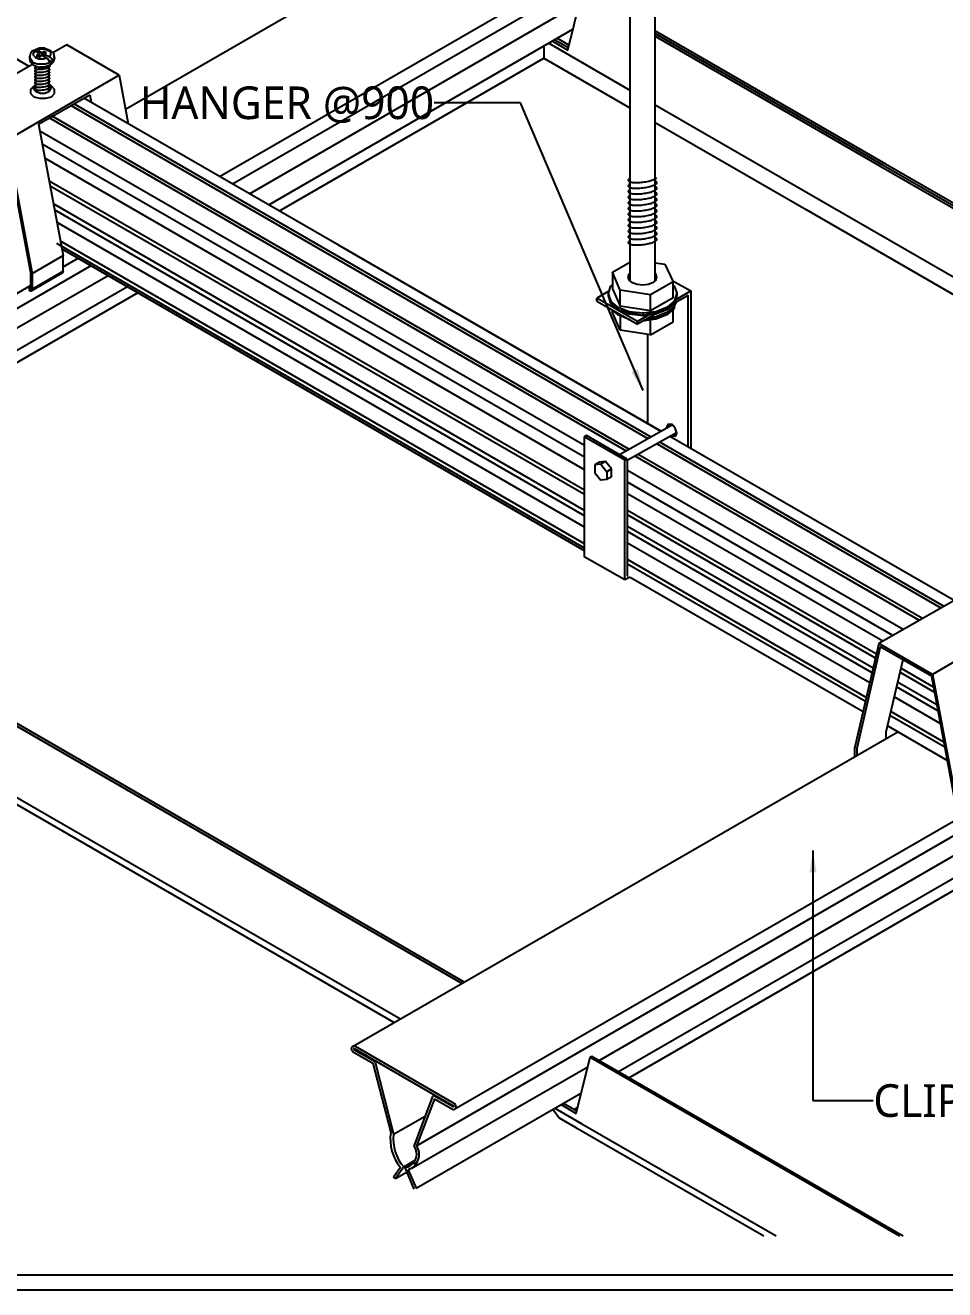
# Model space of a CAD drawing. Header units: millimetres. Extents: x 1394 to 74708, y 590 to 17190.
# Drawn here: x 66506 to 69041, y 590 to 4076 of the extents above; entities that cross this region are included whole.
import ezdxf
from ezdxf.enums import TextEntityAlignment as Align

# ---------------------------------------------------------------- set-up
doc = ezdxf.new("R2010")
doc.units = ezdxf.units.MM
doc.layers.get('Defpoints').update_dxf_attribs({"color": 152})
for name, color, linetype in [('5', 5, 'Continuous'), ('A-LINE-3', 7, 'Continuous'), ('A-TXT-N', 3, 'Continuous'), ('AA-MKXS', 7, 'Continuous'), ('BAR', 3, 'Continuous'), ('CEIL', 8, 'Continuous'), ('clip', 8, 'Continuous'), ('ETC', 3, 'Continuous'), ('HANGER', 9, 'Continuous'), ('HANGER-C', 7, 'Continuous'), ('HATCH', 5, 'Continuous'), ('SCREW', 1, 'Continuous')]:
    doc.layers.add(name, color=color, linetype=linetype)
doc.styles.get("Standard").update_dxf_attribs({"font": 'malgun.ttf'})
doc.styles.add('스타일1', font='malgun.ttf')
doc.dimstyles.get("Standard").update_dxf_attribs({"dimtxt": 0.18, "dimasz": 0.18, "dimexe": 0.18, "dimexo": 0.0625, "dimgap": 0.09, "dimtad": 0, "dimtih": 1, "dimtoh": 1, "dimdec": 4, "dimzin": 0, "dimdsep": 46, "dimtxsty": 'Standard', "dimcen": 0.09, "dimadec": 0, "dimazin": 0, "dimtfac": 1, "dimtdec": 4, "dimtofl": 0, "dimtmove": 0, "dimatfit": 3, "dimfxl": 1, "dimtolj": 1, "dimtzin": 0, "dimarcsym": 0})

msp = doc.modelspace()

# ---------------------------------------------------------------- linework, layer by layer
at = {"layer": '5'}
for p, q in [((68223.19, 2935.58), (66631.19, 3854.61)), ((68231.61, 2940.34), (66639.56, 3859.4)), ((68163.42, 2901.8), (66571.74, 3820.65)), ((68172.18, 2906.76), (66580.46, 3825.63)), ((68048.11, 2917.25), (66546.06, 3784.35)), ((68048.11, 2850.58), (66560.13, 3709.55)), ((68048.11, 2794.53), (66571.96, 3646.68)), ((68048.11, 2782.11), (66574.59, 3632.74)), ((68048.11, 2738.2), (66583.85, 3583.49)), ((68048.11, 2723.78), (66586.9, 3567.3)), ((68048.11, 2692.29), (66593.55, 3531.98)), ((68048.11, 2634.13), (66592.8, 3474.26)), ((68048.11, 2646.56), (66603.2, 3480.67)), ((69031.02, 2469.01), (68246.97, 2921.63)), ((69039.42, 2473.78), (68255.39, 2926.38)), ((68971.37, 2435.16), (68187.2, 2887.84)), ((68980.11, 2440.12), (68195.96, 2892.8)), ((68926.71, 2409.81), (68166.55, 2848.64)), ((68870.33, 2377.81), (68166.55, 2784.09)), ((68852.65, 2342.28), (68166.55, 2738.35)), ((68850.12, 2331.32), (68166.55, 2725.93)), ((68843.71, 2303.53), (68166.55, 2694.45)), ((68840.77, 2290.81), (68166.55, 2680.02)), ((68834.36, 2263.02), (68166.55, 2648.54)), ((68825.04, 2222.67), (68166.55, 2602.8)), ((68822.51, 2211.7), (68166.55, 2590.38)), ((69009.89, 2251.51), (68920.08, 2303.35)), ((69012.51, 2237.57), (68917.55, 2292.39)), ((69022.2, 2186.07), (68908.2, 2251.88)), ((69019.16, 2202.25), (68911.14, 2264.61)), ((69028.85, 2150.75), (68901.79, 2224.1)), ((69041.13, 2085.5), (68889.94, 2172.78)), ((69038.51, 2099.44), (68892.47, 2183.74))]:
    msp.add_line(p, q, dxfattribs=at)
at = {"layer": 'A-LINE-3'}
msp.add_lwpolyline([(51885, 17160), (72429.78, 17160), (72429.78, 630), (51885, 630)], close=True, dxfattribs=at)
at = {"layer": 'BAR', "color": 13}
for p, q in [((66782.45, 3844.74), (68172.54, 4647.31)), ((67041.78, 3659.47), (68172.54, 4312.32)), ((67077.45, 3638.88), (68172.54, 4271.14)), ((67124.39, 3611.79), (68033.82, 4136.85)), ((67177.48, 3581.14), (68016.12, 4065.32)), ((66610.62, 3410.54), (66651.65, 3434.23)), ((65841.8, 2872.68), (66734.25, 3386.54)), ((65853.82, 2932.42), (66687.31, 3413.64)), ((65851.52, 2815.59), (66787.34, 3355.89)), ((65958.08, 3033.8), (66520.54, 3358.53)), ((67410.24, 1260.97), (68911.78, 2127.89)), ((67584.8, 986.6), (69237.94, 1941.03)), ((67690.66, 1087.89), (69071.99, 1885.4)), ((68088.13, 1221.99), (69285.75, 1913.43)), ((68141.23, 1191.34), (69338.51, 1882.59)), ((67569.92, 924.22), (68057.02, 1204.03)), ((67583.38, 869.26), (68039.33, 1132.5)), ((67521.49, 1018.12), (67608.67, 1068.45)), ((67549.34, 928.1), (67581.24, 946.51)), ((67552.17, 926.46), (67578.15, 941.46))]:
    msp.add_line(p, q, dxfattribs=at)
at = {"layer": 'BAR'}
for p, q in [((67415.98, 1260.84), (67687.8, 1103.9)), ((67407.99, 1246.8), (67464.12, 1214.39)), ((67412.01, 1252.33), (67468.78, 1219.56)), ((67412.21, 1252.38), (67414.62, 1253.77)), ((67413.19, 1254.59), (67686.1, 1097.03)), ((67464.12, 1214.39), (67513.49, 1022.73)), ((67470.41, 1217.29), (67521.49, 1018.12)), ((67628.99, 1122.29), (67577.47, 985.79)), ((67634.22, 1116.18), (67584.8, 986.6)), ((67633.93, 1124.2), (67685.68, 1094.33)), ((67634.22, 1116.18), (67683.55, 1087.7)), ((67686.95, 1095.56), (67686.95, 1095.07)), ((67540.09, 926.84), (67520.83, 899.83)), ((67549.34, 928.1), (67526.37, 895.88)), ((67526.37, 895.88), (67557.44, 913.81)), ((67552.17, 926.46), (67577.15, 866.55)), ((67562, 920.57), (67583.43, 869.17)), ((67577.14, 936.4), (67583.41, 939.01)), ((67526.37, 895.88), (67520.83, 899.83))]:
    msp.add_line(p, q, dxfattribs=at)
for points in [[(67415.98, 1260.84, 0.0208872), (67415.3, 1261.08, 0.0976761), (67412.09, 1261.38, 0.0992772), (67409.01, 1260.43, 0.1004399), (67406.57, 1258.39, 0.1004399), (67405.12, 1255.56, 0.0992772), (67404.87, 1252.35, 0.0976761), (67405.88, 1249.28, 0.0965733), (67407.99, 1246.8, 0.0755337), (67410.21, 1245.51, 0.0976761)], [(67413.19, 1254.59, 0.069329), (67412.77, 1254.61, 0.0992772), (67412.25, 1254.45, 0.1004399), (67411.88, 1254.14, 0.1004399), (67411.67, 1253.72, 0.0992772), (67411.62, 1253.18, 0.0976761), (67411.81, 1252.61, 0.049903), (67412.01, 1252.33, 0.0755337)], [(67683.55, 1087.7, 0.5773503), (67693.76, 1093.59, 0.2679492), (67687.8, 1103.9)]]:
    msp.add_lwpolyline(points, format="xyb", dxfattribs=at)
for centre, radius, start, end in [((67467.07, 1216.61), 3.4, 11.47807, 60), ((67632.23, 1121.26), 3.4, 60, 162.37765), ((67686.1, 1095.07), 0.851, 240, 0), ((67685.25, 1095.56), 1.7, 0, 60), ((67637.14, 1005.4), 124.86, 172.01816, 218.98653), ((67636.82, 1004.48), 116.13, 173.25376, 221.12509), ((67548.29, 963.18), 36.92, 276.0331, 37.77114), ((67547.46, 962.55), 44.42, 289.10046, 32.78261)]:
    msp.add_arc(centre, radius, start, end, dxfattribs=at)
at = {"layer": 'CEIL'}
for p, q in [((66516.15, 3962.91), (65135.87, 4759.71)), ((68259.85, 2956.31), (66667.65, 3875.45)), ((68048.11, 2884.98), (66552.87, 3748.15)), ((68048.11, 2626.7), (66607.39, 3458.39)), ((68259.65, 2956.19), (67369.94, 3469.8)), ((69067.6, 2489.78), (68283.63, 2942.35)), ((68898.53, 2393.82), (68166.55, 2816.37)), ((68815.93, 2183.22), (68173.88, 2553.86)), ((69047.94, 2049.28), (68883.36, 2144.29))]:
    msp.add_line(p, q, dxfattribs=at)
at = {"layer": 'CEIL', "linetype": 'Continuous'}
for p, q in [((68001.93, 4007.96), (68040.35, 4163.25)), ((68243.17, 4060.47), (68877.78, 3694.07)), ((68243.17, 4053.31), (68871.59, 3690.5)), ((68243.17, 4046.16), (68865.39, 3686.92)), ((67935.98, 4019.06), (67935.98, 3985.15)), ((67949.14, 4026.65), (68172.54, 3897.68)), ((67959.35, 4032.55), (68001.93, 4007.96)), ((67966.15, 4036.47), (68003.63, 4014.84)), ((67972.96, 4040.4), (68005.33, 4021.71)), ((67206.85, 3564.18), (67935.98, 3985.15)), ((67935.98, 3985.15), (68172.54, 3848.57)), ((68243.17, 3856.9), (68701.5, 3592.28)), ((68243.17, 3807.79), (68658.98, 3567.73)), ((68865.39, 3686.92), (70238.74, 2894.01)), ((68871.59, 3690.5), (70244.94, 2897.59)), ((68877.78, 3694.07), (70251.14, 2901.17)), ((68701.5, 3592.28), (70074.84, 2799.38)), ((68658.98, 3567.73), (70032.31, 2774.83)), ((64059.78, 3345.6), (67540.35, 1336.09)), ((65620.07, 2648.05), (66816.7, 3338.93)), ((65512.06, 2703.54), (67710.45, 1434.3)), ((65518.26, 2707.12), (67716.65, 1437.88)), ((65427.01, 2536.59), (67523.34, 1326.27)), ((68171.57, 1174.94), (69368.2, 1865.82)), ((68025.29, 1075.76), (68063.56, 1230.43)), ((68063.56, 1230.43), (68068.53, 1233.31)), ((68063.56, 1230.43), (68916.65, 737.9)), ((68068.53, 1233.31), (68926.6, 737.9)), ((67960.89, 1087.22), (67978.51, 1063.48)), ((67966.15, 1090.26), (68041, 1047.05)), ((67983.16, 1100.08), (68025.29, 1075.76)), ((67989.97, 1104.01), (68026.99, 1082.63)), ((68019.33, 1087.05), (68029.54, 1092.94)), ((67978.51, 1063.48), (68023.99, 1037.22)), ((68041, 1047.05), (68576.45, 737.9)), ((68023.99, 1037.22), (68542.43, 737.9))]:
    msp.add_line(p, q, dxfattribs=at)
at = {"layer": 'clip'}
for p, q in [((66620.28, 4022.02), (66581.96, 4000.27)), ((66764.77, 3938.73), (66620.28, 4022.02)), ((66525.9, 3968.45), (66307.93, 3844.74)), ((66764.77, 3938.73), (66455.74, 3759.53)), ((66520.62, 3899.02), (66529.41, 3907.81)), ((66533.8, 3910.01), (66529.41, 3905.61)), ((66533.8, 3910.01), (66529.41, 3907.81)), ((66529.41, 3899.02), (66529.41, 3905.61)), ((66529.41, 3905.61), (66529.41, 3899.02)), ((66529.41, 3905.61), (66529.41, 3899.02)), ((66529.41, 3899.02), (66529.41, 3905.61)), ((66575.55, 3905.61), (66571.15, 3912.21)), ((66577.74, 3907.81), (66571.15, 3912.21)), ((66575.55, 3905.61), (66575.55, 3899.02)), ((66575.55, 3905.61), (66575.55, 3899.02)), ((66577.74, 3907.81), (66586.53, 3899.02)), ((66764.77, 3938.73), (66789.96, 3804.84)), ((66520.62, 3899.02), (66520.62, 3888.04)), ((66520.62, 3888.04), (66529.41, 3879.25)), ((66529.41, 3899.02), (66536, 3892.43)), ((66529.41, 3879.25), (66544.79, 3874.85)), ((66546.98, 3888.04), (66536, 3892.43)), ((66542.39, 3803.87), (66683.54, 3884.53)), ((66544.79, 3874.85), (66562.36, 3874.85)), ((66560.17, 3888.04), (66546.98, 3888.04)), ((66571.15, 3892.43), (66560.17, 3888.04)), ((66562.36, 3874.85), (66577.74, 3879.25)), ((66575.55, 3899.02), (66571.15, 3892.43)), ((66577.74, 3879.25), (66586.53, 3888.04)), ((66586.53, 3888.04), (66586.53, 3899.02)), ((66683.54, 3884.53), (66687.39, 3864.05)), ((66542.39, 3803.87), (66610.62, 3441.25)), ((66452.81, 3754.3), (66520.54, 3394.34)), ((66455.74, 3759.53), (66524.93, 3391.81)), ((66524.93, 3391.81), (66610.62, 3441.25)), ((66610.62, 3398), (66610.62, 3441.25)), ((66520.54, 3394.34), (66520.54, 3347.15)), ((66608.42, 3393.61), (66522.73, 3344.17)), ((66524.93, 3348.57), (66610.62, 3398)), ((66608.42, 3393.61), (66524.93, 3346.86)), ((66524.93, 3391.81), (66524.93, 3348.57)), ((66610.62, 3398), (66608.42, 3393.61)), ((66515.36, 3348.57), (66518.34, 3344.17)), ((66516.03, 3353.5), (66517.81, 3349.94)), ((66517.81, 3349.94), (66520.54, 3347.15)), ((66520.54, 3348.57), (66520.54, 3347.15)), ((66524.93, 3348.57), (66524.93, 3346.37)), ((66518.34, 3344.17), (66522.73, 3344.17)), ((66522.73, 3344.17), (66524.93, 3346.37)), ((69077.4, 2495.34), (68859.43, 2371.63)), ((69316.27, 2465.62), (69007.24, 2286.43)), ((68859.43, 2371.63), (68792.64, 2082.29)), ((69007.24, 2286.43), (68859.43, 2371.63)), ((68863.45, 2362.38), (68798.64, 2081.6)), ((69004.31, 2281.19), (68863.45, 2362.38)), ((68925.46, 2326.64), (68879.28, 2126.62)), ((69004.31, 2281.19), (69072.04, 1921.23)), ((69007.24, 2286.43), (69076.43, 1918.7)), ((68879.28, 2126.62), (68879.28, 2107.59)), ((68792.64, 2082.29), (68792.64, 2059.1)), ((68798.64, 2081.6), (68798.64, 2062.57))]:
    msp.add_line(p, q, dxfattribs=at)
at = {"layer": 'Defpoints'}
msp.add_lwpolyline([(72465, 17190), (51855, 17190), (51855, 589.58), (72465, 589.58)], close=True, dxfattribs=at)
at = {"layer": 'ETC'}
for p, q in [((68144.83, 2892.31), (68289.98, 2974.35)), ((68165.66, 2876.68), (68301.71, 2953.58)), ((68076.24, 2864.3), (68076.18, 2864.3)), ((68089.19, 2871.81), (68076.21, 2864.3)), ((68092.68, 2865.77), (68076.21, 2864.3)), ((68076.21, 2864.3), (68076.21, 2842.3)), ((68089.22, 2871.81), (68089.16, 2871.81)), ((68105.69, 2873.27), (68089.19, 2871.81)), ((68092.71, 2865.77), (68092.65, 2865.77)), ((68105.69, 2873.27), (68092.68, 2865.77)), ((68092.68, 2865.77), (68109.19, 2845.25)), ((68105.72, 2873.27), (68105.66, 2873.27)), ((68122.19, 2852.76), (68105.69, 2873.27)), ((68076.24, 2842.3), (68076.18, 2842.3)), ((68076.21, 2842.3), (68092.68, 2821.79)), ((68109.21, 2845.25), (68109.16, 2845.25)), ((68122.19, 2852.76), (68109.19, 2845.25)), ((68109.19, 2845.25), (68109.19, 2823.25)), ((68122.19, 2830.75), (68109.19, 2823.25)), ((68122.22, 2852.76), (68122.16, 2852.76)), ((68122.22, 2830.75), (68122.16, 2830.75)), ((68122.19, 2830.75), (68122.19, 2852.76)), ((68092.71, 2821.79), (68092.65, 2821.79)), ((68109.19, 2823.25), (68092.68, 2821.79)), ((68109.21, 2823.25), (68109.16, 2823.25))]:
    msp.add_line(p, q, dxfattribs=at)
at = {"layer": 'HANGER'}
for p, q in [((68172.54, 6490.74), (68172.54, 3372.38)), ((68243.17, 3372.38), (68243.17, 6490.74))]:
    msp.add_line(p, q, dxfattribs=at)
at = {"layer": 'HANGER-C'}
for p, q in [((68244.25, 3375.5), (68244.25, 3373.33)), ((68244.25, 3286.4), (68244.25, 3279.88)), ((68288.31, 2943.6), (68286.14, 2944.68)), ((68294.83, 2947.94), (68293.19, 2948.76)), ((68159.14, 2876.91), (68165.66, 2880.17))]:
    msp.add_line(p, q, dxfattribs=at)
at = {"layer": 'HANGER-C', "color": 9}
for p, q in [((68289.89, 3372.24), (68340.96, 3343.99)), ((68114.95, 3342.9), (68082.35, 3323.34)), ((68194.27, 3259.23), (68082.35, 3323.34)), ((68082.35, 3323.34), (68082.35, 3315.74)), ((68082.35, 3315.74), (68082.35, 3323.34)), ((68082.35, 3315.74), (68194.27, 3251.63)), ((68295.8, 3310.58), (68333.36, 3332.04)), ((68298.87, 3319.35), (68340.96, 3343.99)), ((68333.36, 2913.64), (68333.36, 3332.04)), ((68340.96, 3343.99), (68340.96, 2909.25)), ((68242.88, 3279.71), (68194.27, 3251.63)), ((68225.4, 3277.59), (68194.27, 3259.23)), ((68194.27, 3259.23), (68194.27, 3251.63)), ((68194.27, 3251.63), (68194.27, 3259.23)), ((68222.52, 2977.63), (68222.52, 3223.37)), ((68278.53, 2977.28), (68274.19, 2967.5)), ((68274.19, 2966.42), (68274.19, 2967.5)), ((68274.19, 2967.5), (68274.19, 2965.21)), ((68278.53, 2977.28), (68288.31, 2976.2)), ((68280.71, 2971.85), (68280.71, 2977.04)), ((68280.71, 2968.99), (68280.71, 2971.85)), ((68298.09, 2965.33), (68288.31, 2976.2)), ((68302.44, 2951.2), (68298.09, 2965.33)), ((68053.74, 2945.37), (68047.22, 2941.02)), ((68047.22, 2941.02), (68047.22, 2610.69)), ((68159.14, 2876.91), (68047.22, 2941.02)), ((68165.66, 2880.17), (68053.74, 2945.37)), ((68298.09, 2942.51), (68288.31, 2943.6)), ((68300.14, 2946.62), (68294.83, 2947.94)), ((68302.44, 2951.2), (68298.09, 2942.51)), ((68159.14, 2546.58), (68159.14, 2876.91)), ((68165.66, 2880.17), (68165.66, 2557.45)), ((68159.14, 2546.58), (68047.22, 2610.69)), ((68173, 2554.37), (68159.14, 2546.58)), ((68165.66, 2557.45), (68166.74, 2557.98))]:
    msp.add_line(p, q, dxfattribs=at)
at = {"layer": 'HATCH'}
for points in [[(66534.04, 3961.04, 0.0219456), (66532.6, 3960.06, 0.2683425), (66531.8, 3958.2, 0.2683425), (66533.02, 3956.59, 0.0721648), (66538.55, 3955.14, 0.033905), (66544.74, 3954.86, 0.0246058), (66553.21, 3955.46, 0.0246058), (66561.59, 3956.9, 0.033905), (66567.53, 3958.66, 0.0721648), (66572.56, 3961.39, 0.2683425), (66573.35, 3963.25, 0.2683425), (66572.13, 3964.86, 0.0132556), (66571.15, 3965.25, 0.033905)], [(66534.04, 3952.8, 0.0219456), (66532.6, 3951.81, 0.2683425), (66531.8, 3949.96, 0.2683425), (66533.02, 3948.34, 0.0721648), (66538.55, 3946.89, 0.033905), (66544.74, 3946.61, 0.0246058), (66553.21, 3947.22, 0.0246058), (66561.59, 3948.66, 0.033905), (66567.53, 3950.41, 0.0721648), (66572.56, 3953.15, 0.2683425), (66573.35, 3955, 0.2683425), (66572.13, 3956.62, 0.0132556), (66571.15, 3957, 0.033905)], [(66534.04, 3944.55, 0.0219456), (66532.6, 3943.56, 0.2683425), (66531.8, 3941.71, 0.2683425), (66533.02, 3940.09, 0.0721648), (66538.55, 3938.64, 0.033905), (66544.74, 3938.36, 0.0246058), (66553.21, 3938.97, 0.0246058), (66561.59, 3940.41, 0.033905), (66567.53, 3942.16, 0.0721648), (66572.56, 3944.9, 0.2683425), (66573.35, 3946.76, 0.2683425), (66572.13, 3948.37, 0.0132556), (66571.15, 3948.76, 0.033905)], [(66534.04, 3936.3, 0.0219456), (66532.6, 3935.32, 0.2683425), (66531.8, 3933.46, 0.2683425), (66533.02, 3931.85, 0.0721648), (66538.55, 3930.39, 0.033905), (66544.74, 3930.11, 0.0246058), (66553.21, 3930.72, 0.0246058), (66561.59, 3932.16, 0.033905), (66567.53, 3933.92, 0.0721648), (66572.56, 3936.65, 0.2683425), (66573.35, 3938.51, 0.2683425), (66572.13, 3940.12, 0.0132556), (66571.15, 3940.51, 0.033905)], [(66534.04, 3928.05, 0.0219456), (66532.6, 3927.07, 0.2683425), (66531.8, 3925.21, 0.2683425), (66533.02, 3923.6, 0.0721648), (66538.55, 3922.15, 0.033905), (66544.74, 3921.87, 0.0246058), (66553.21, 3922.47, 0.0246058), (66561.59, 3923.91, 0.033905), (66567.53, 3925.67, 0.0721648), (66572.56, 3928.4, 0.2683425), (66573.35, 3930.26, 0.2683425), (66572.13, 3931.87, 0.0132556), (66571.15, 3932.26, 0.033905)], [(66534.04, 3919.81, 0.0219456), (66532.6, 3918.82, 0.2683425), (66531.8, 3916.97, 0.2683425), (66533.02, 3915.35, 0.0721648), (66538.55, 3913.9, 0.033905), (66544.74, 3913.62, 0.0246058), (66553.21, 3914.23, 0.0246058), (66561.59, 3915.67, 0.033905), (66567.53, 3917.42, 0.0721648), (66572.56, 3920.16, 0.2683425), (66573.35, 3922.01, 0.2683425), (66572.13, 3923.63, 0.0132556), (66571.15, 3924.01, 0.033905)], [(66534.04, 3911.56, 0.0219456), (66532.6, 3910.57, 0.2683425), (66531.8, 3908.72, 0.2683425), (66533.02, 3907.11, 0.0721648), (66538.55, 3905.65, 0.033905), (66544.74, 3905.37, 0.0246058), (66553.21, 3905.98, 0.0246058), (66561.59, 3907.42, 0.033905), (66567.53, 3909.17, 0.0721648), (66572.56, 3911.91, 0.2683425), (66573.35, 3913.77, 0.2683425), (66572.13, 3915.38, 0.0132556), (66571.15, 3915.77, 0.033905)], [(66534.04, 3903.31, 0.0219456), (66532.6, 3902.33, 0.2683425), (66531.8, 3900.47, 0.2683425), (66533.02, 3898.86, 0.0721648), (66538.55, 3897.4, 0.033905), (66544.74, 3897.12, 0.0246058), (66553.21, 3897.73, 0.0246058), (66561.59, 3899.17, 0.033905), (66567.53, 3900.93, 0.0721648), (66572.56, 3903.66, 0.2683425), (66573.35, 3905.52, 0.2683425), (66572.13, 3907.13, 0.0132556), (66571.15, 3907.52, 0.033905)], [(68172.84, 3654.14, 0.0219456), (68170.11, 3652.27, 0.2683425), (68168.61, 3648.75, 0.2683425), (68170.91, 3645.7, 0.0721648), (68181.39, 3642.94, 0.033905), (68193.12, 3642.41, 0.0246058), (68209.18, 3643.56, 0.0246058), (68225.05, 3646.29, 0.033905), (68236.31, 3649.61, 0.0721648), (68245.83, 3654.8, 0.1312594), (68247.05, 3656.35, 0.1312594)], [(68172.84, 3638.51, 0.0219456), (68170.11, 3636.64, 0.2683425), (68168.61, 3633.12, 0.2683425), (68170.91, 3630.07, 0.0721648), (68181.39, 3627.31, 0.033905), (68193.12, 3626.78, 0.0246058), (68209.18, 3627.93, 0.0246058), (68225.05, 3630.66, 0.033905), (68236.31, 3633.99, 0.0721648), (68245.83, 3639.17, 0.2683425), (68247.33, 3642.69, 0.2683425), (68245.03, 3645.75, 0.0132556), (68243.17, 3646.48, 0.033905)], [(68172.84, 3622.81, 0.0219456), (68170.11, 3620.94, 0.2683425), (68168.61, 3617.43, 0.2683425), (68170.91, 3614.37, 0.0721648), (68181.39, 3611.61, 0.033905), (68193.12, 3611.08, 0.0246058), (68209.18, 3612.24, 0.0246058), (68225.05, 3614.96, 0.033905), (68236.31, 3618.29, 0.0721648), (68245.83, 3623.47, 0.2683425), (68247.33, 3626.99, 0.2683425), (68245.03, 3630.05, 0.0132556), (68243.17, 3630.78, 0.033905)], [(68172.84, 3607.18, 0.0219456), (68170.11, 3605.32, 0.2683425), (68168.61, 3601.8, 0.2683425), (68170.91, 3598.74, 0.0721648), (68181.39, 3595.99, 0.033905), (68193.12, 3595.45, 0.0246058), (68209.18, 3596.61, 0.0246058), (68225.05, 3599.33, 0.033905), (68236.31, 3602.66, 0.0721648), (68245.83, 3607.84, 0.2683425), (68247.33, 3611.36, 0.2683425), (68245.03, 3614.42, 0.0132556), (68243.17, 3615.15, 0.033905)], [(68172.84, 3591.56, 0.0219456), (68170.11, 3589.69, 0.2683425), (68168.61, 3586.17, 0.2683425), (68170.91, 3583.11, 0.0721648), (68181.39, 3580.36, 0.033905), (68193.12, 3579.83, 0.0246058), (68209.18, 3580.98, 0.0246058), (68225.05, 3583.71, 0.033905), (68236.31, 3587.03, 0.0721648), (68245.83, 3592.22, 0.2683425), (68247.33, 3595.73, 0.2683425), (68245.03, 3598.79, 0.0132556), (68243.17, 3599.52, 0.033905)], [(68172.84, 3575.93, 0.0219456), (68170.11, 3574.06, 0.2683425), (68168.61, 3570.54, 0.2683425), (68170.91, 3567.49, 0.0721648), (68181.39, 3564.73, 0.033905), (68193.12, 3564.2, 0.0246058), (68209.18, 3565.35, 0.0246058), (68225.05, 3568.08, 0.033905), (68236.31, 3571.4, 0.0721648), (68245.83, 3576.59, 0.2683425), (68247.33, 3580.11, 0.2683425), (68245.03, 3583.16, 0.0132556), (68243.17, 3583.9, 0.033905)], [(68172.84, 3560.3, 0.0219456), (68170.11, 3558.43, 0.2683425), (68168.61, 3554.91, 0.2683425), (68170.91, 3551.86, 0.0721648), (68181.39, 3549.1, 0.033905), (68193.12, 3548.57, 0.0246058), (68209.18, 3549.72, 0.0246058), (68225.05, 3552.45, 0.033905), (68236.31, 3555.78, 0.0721648), (68245.83, 3560.96, 0.2683425), (68247.33, 3564.48, 0.2683425), (68245.03, 3567.54, 0.0132556), (68243.17, 3568.27, 0.033905)], [(68172.84, 3544.67, 0.0219456), (68170.11, 3542.81, 0.2683425), (68168.61, 3539.29, 0.2683425), (68170.91, 3536.23, 0.0721648), (68181.39, 3533.47, 0.033905), (68193.12, 3532.94, 0.0246058), (68209.18, 3534.1, 0.0246058), (68225.05, 3536.82, 0.033905), (68236.31, 3540.15, 0.0721648), (68245.83, 3545.33, 0.2683425), (68247.33, 3548.85, 0.2683425), (68245.03, 3551.91, 0.0132556), (68243.17, 3552.64, 0.033905)], [(68172.84, 3529.04, 0.0219456), (68170.11, 3527.18, 0.2683425), (68168.61, 3523.66, 0.2683425), (68170.91, 3520.6, 0.0721648), (68181.39, 3517.85, 0.033905), (68193.12, 3517.32, 0.0246058), (68209.18, 3518.47, 0.0246058), (68225.05, 3521.2, 0.033905), (68236.31, 3524.52, 0.0721648), (68245.83, 3529.71, 0.2683425), (68247.33, 3533.22, 0.2683425), (68245.03, 3536.28, 0.0132556), (68243.17, 3537.01, 0.033905)], [(68172.84, 3513.42, 0.0219456), (68170.11, 3511.55, 0.2683425), (68168.61, 3508.03, 0.2683425), (68170.91, 3504.97, 0.0721648), (68181.39, 3502.22, 0.033905), (68193.12, 3501.69, 0.0246058), (68209.18, 3502.84, 0.0246058), (68225.05, 3505.57, 0.033905), (68236.31, 3508.89, 0.0721648), (68245.83, 3514.08, 0.2683425), (68247.33, 3517.6, 0.2683425), (68245.03, 3520.65, 0.0132556), (68243.17, 3521.38, 0.033905)], [(68172.84, 3497.79, 0.0219456), (68170.11, 3495.92, 0.2683425), (68168.61, 3492.4, 0.2683425), (68170.91, 3489.35, 0.0721648), (68181.39, 3486.59, 0.033905), (68193.12, 3486.06, 0.0246058), (68209.18, 3487.21, 0.0246058), (68225.05, 3489.94, 0.033905), (68236.31, 3493.27, 0.0721648), (68245.83, 3498.45, 0.2683425), (68247.33, 3501.97, 0.2683425), (68245.03, 3505.02, 0.0132556), (68243.17, 3505.76, 0.033905)], [(68172.84, 3482.16, 0.0219456), (68170.11, 3480.29, 0.2683425), (68168.61, 3476.78, 0.2683425), (68170.91, 3473.72, 0.0721648), (68181.39, 3470.96, 0.033905), (68193.12, 3470.43, 0.0246058), (68209.18, 3471.59, 0.0246058), (68225.05, 3474.31, 0.033905), (68236.31, 3477.64, 0.0721648), (68245.83, 3482.82, 0.2683425), (68247.33, 3486.34, 0.2683425), (68245.03, 3489.4, 0.0132556), (68243.17, 3490.13, 0.033905)]]:
    msp.add_lwpolyline(points, format="xyb", dxfattribs=at)
at = {"layer": 'SCREW', "color": 1}
for p, q in [((66544.79, 4013.27), (66533.8, 4008.88)), ((66538.19, 4008.88), (66549.18, 4011.08)), ((66560.17, 4013.27), (66544.79, 4013.27)), ((66549.18, 4011.08), (66560.17, 4011.08)), ((66560.17, 4013.27), (66575.55, 4006.68)), ((66560.17, 4011.08), (66568.95, 4006.68)), ((66520.62, 3997.89), (66518.42, 3991.3)), ((66518.42, 3982.51), (66518.42, 3991.3)), ((66518.42, 3991.3), (66518.42, 3975.92)), ((66518.42, 3986.91), (66527.21, 3973.72)), ((66518.42, 3975.92), (66527.21, 3967.13)), ((66525.01, 4004.48), (66520.62, 3997.89)), ((66533.8, 4008.88), (66525.01, 4004.48)), ((66527.21, 4005.58), (66531.6, 4004.48)), ((66531.6, 4004.48), (66527.21, 3997.89)), ((66529.41, 3991.3), (66527.21, 3997.89)), ((66529.41, 3991.3), (66533.8, 3986.91)), ((66544.79, 3997.89), (66531.6, 4004.48)), ((66533.8, 4008.88), (66538.19, 4008.88)), ((66533.8, 3986.91), (66544.79, 3982.51)), ((66538.19, 4008.88), (66551.38, 4000.09)), ((66538.19, 3993.5), (66544.79, 3997.89)), ((66544.79, 3989.1), (66538.19, 3993.5)), ((66538.19, 3993.5), (66538.19, 3986.91)), ((66544.79, 3997.89), (66544.79, 3989.1)), ((66551.38, 3993.5), (66544.79, 3989.1)), ((66544.79, 3989.1), (66544.79, 3982.51)), ((66555.77, 3982.51), (66544.79, 3982.51)), ((66557.97, 4004.48), (66551.38, 4000.09)), ((66551.38, 4000.09), (66551.38, 3993.5)), ((66564.56, 3985.48), (66551.38, 3993.5)), ((66564.56, 3985.48), (66555.77, 3982.51)), ((66557.97, 3996.6), (66557.97, 4004.48)), ((66564.56, 4000.09), (66557.97, 4004.48)), ((66564.56, 4000.09), (66557.97, 3996.6)), ((66557.97, 3996.6), (66573.35, 3989.1)), ((66557.97, 3996.6), (66557.97, 3989.1)), ((66568.95, 3982.51), (66564.56, 3985.48)), ((66568.95, 4006.68), (66575.55, 4002.29)), ((66571.15, 3980.32), (66568.95, 3982.51)), ((66573.35, 3973.72), (66571.15, 3980.32)), ((66579.94, 3974.43), (66572.03, 3977.68)), ((66575.55, 3995.7), (66572.34, 3989.6)), ((66573.35, 3989.1), (66575.55, 3986.91)), ((66575.55, 4006.68), (66584.33, 3997.89)), ((66575.55, 4002.29), (66575.55, 3995.7)), ((66575.55, 3986.91), (66577.74, 3984.71)), ((66584.33, 3975.92), (66575.55, 3967.13)), ((66577.74, 3984.71), (66579.94, 3980.32)), ((66586.53, 3984.71), (66579.94, 3976.97)), ((66579.94, 3980.32), (66579.94, 3975.92)), ((66579.94, 3975.92), (66579.94, 3974.43)), ((66586.53, 3984.71), (66584.33, 3997.89)), ((66584.33, 3995.7), (66586.53, 3984.71)), ((66584.33, 3975.92), (66586.53, 3984.71)), ((66527.21, 3973.72), (66542.59, 3969.33)), ((66527.21, 3967.13), (66542.59, 3960.54)), ((66533.8, 3964.31), (66533.8, 3894.63)), ((66533.8, 3964.31), (66533.8, 3894.63)), ((66557.97, 3969.33), (66542.59, 3969.33)), ((66542.59, 3960.54), (66560.17, 3960.54)), ((66542.59, 3960.54), (66560.17, 3960.54)), ((66542.59, 3960.54), (66560.17, 3960.54)), ((66542.59, 3960.54), (66560.17, 3960.54)), ((66560.17, 3960.54), (66544.79, 3960.54)), ((66560.17, 3960.54), (66544.79, 3960.54)), ((66544.79, 3960.54), (66560.17, 3960.54)), ((66560.17, 3960.54), (66544.79, 3960.54)), ((66544.79, 3960.54), (66560.17, 3960.54)), ((66557.97, 3969.33), (66573.35, 3973.72)), ((66560.17, 3960.54), (66575.55, 3967.13)), ((66575.55, 3967.13), (66560.17, 3960.54)), ((66575.55, 3967.13), (66560.17, 3960.54)), ((66571.15, 3892.43), (66571.15, 3965.25)), ((66571.15, 3962.74), (66571.15, 3892.43)), ((66571.15, 3892.43), (66571.15, 3962.74)), ((66571.15, 3892.43), (66571.15, 3962.74)), ((66573.35, 3971.53), (66579.94, 3974.43)), ((66573.35, 3973.72), (66573.35, 3971.53)), ((68124.73, 3395.06), (68172.54, 3423.31)), ((68243.17, 3421.14), (68269.25, 3417.88)), ((68269.25, 3417.88), (68292.07, 3368.98)), ((68146.46, 3346.16), (68124.73, 3395.06)), ((68124.73, 3395.06), (68124.73, 3349.42)), ((68168.19, 3382.02), (68171.45, 3390.71)), ((68171.45, 3373.33), (68168.19, 3382.02)), ((68171.45, 3390.71), (68172.54, 3391.8)), ((68171.45, 3390.71), (68171.45, 3373.33)), ((68172.54, 3386.37), (68171.45, 3390.71)), ((68244.25, 3390.71), (68243.17, 3391.8)), ((68244.25, 3373.33), (68244.25, 3390.71)), ((68244.25, 3390.71), (68244.25, 3375.5)), ((68247.51, 3382.02), (68244.25, 3390.71)), ((68244.25, 3373.33), (68247.51, 3382.02)), ((68113.86, 3337.47), (68120.38, 3358.12)), ((68124.73, 3361.37), (68120.38, 3358.12)), ((68124.73, 3349.42), (68146.46, 3301.61)), ((68180.14, 3365.72), (68171.45, 3373.33)), ((68193.18, 3361.37), (68180.14, 3365.72)), ((68208.4, 3359.2), (68193.18, 3361.37)), ((68223.61, 3361.37), (68208.4, 3359.2)), ((68235.56, 3365.72), (68223.61, 3361.37)), ((68292.07, 3368.98), (68230.13, 3333.12)), ((68244.25, 3373.33), (68235.56, 3365.72)), ((68292.07, 3324.43), (68292.07, 3368.98)), ((68292.07, 3360.29), (68295.33, 3358.12)), ((68295.33, 3358.12), (68302.93, 3337.47)), ((68113.86, 3330.95), (68113.86, 3337.47)), ((68120.38, 3315.74), (68113.86, 3337.47)), ((68113.86, 3330.95), (68120.38, 3315.74)), ((68120.38, 3309.22), (68113.86, 3330.95)), ((68120.38, 3315.74), (68120.38, 3309.22)), ((68120.38, 3315.74), (68120.38, 3309.22)), ((68141.03, 3298.35), (68120.38, 3315.74)), ((68146.46, 3301.61), (68146.46, 3346.16)), ((68230.13, 3333.12), (68146.46, 3346.16)), ((68230.13, 3288.57), (68230.13, 3333.12)), ((68292.07, 3324.43), (68230.13, 3288.57)), ((68295.33, 3315.74), (68274.68, 3298.35)), ((68302.93, 3337.47), (68295.33, 3315.74)), ((68302.93, 3330.95), (68295.33, 3309.22)), ((68302.93, 3330.95), (68295.33, 3315.74)), ((68295.33, 3315.74), (68295.33, 3309.22)), ((68300.66, 3313.35), (68295.33, 3301.61)), ((68302.93, 3337.47), (68302.93, 3330.95)), ((68302.93, 3330.95), (68302.93, 3337.47)), ((68120.38, 3309.22), (68141.03, 3298.35)), ((68141.03, 3291.83), (68120.38, 3309.22)), ((68124.73, 3284.23), (68124.73, 3290.74)), ((68141.03, 3277.71), (68124.73, 3290.74)), ((68146.46, 3235.33), (68124.73, 3284.23)), ((68141.03, 3291.83), (68141.03, 3298.35)), ((68171.45, 3286.4), (68141.03, 3298.35)), ((68141.03, 3291.83), (68171.45, 3286.4)), ((68171.45, 3279.88), (68141.03, 3291.83)), ((68141.03, 3282.05), (68141.03, 3277.71)), ((68141.03, 3277.71), (68141.03, 3282.05)), ((68141.03, 3277.71), (68151.89, 3275.53)), ((68173.05, 3263.78), (68141.03, 3277.71)), ((68230.13, 3288.57), (68146.46, 3301.61)), ((68171.45, 3286.4), (68171.45, 3279.88)), ((68171.45, 3286.4), (68208.4, 3275.53)), ((68171.45, 3279.88), (68171.45, 3286.4)), ((68208.4, 3282.05), (68171.45, 3286.4)), ((68202.96, 3275.53), (68171.45, 3279.88)), ((68208.4, 3275.53), (68244.25, 3286.4)), ((68244.25, 3286.4), (68208.4, 3282.05)), ((68208.4, 3282.05), (68208.4, 3275.53)), ((68244.25, 3279.88), (68208.4, 3275.53)), ((68274.68, 3298.35), (68244.25, 3286.4)), ((68274.68, 3291.83), (68244.25, 3279.88)), ((68274.68, 3291.83), (68244.25, 3286.4)), ((68244.25, 3279.88), (68244.25, 3286.4)), ((68274.68, 3284.23), (68244.25, 3272.27)), ((68274.68, 3277.71), (68244.25, 3265.75)), ((68274.68, 3277.71), (68244.25, 3272.27)), ((68295.33, 3309.22), (68274.68, 3291.83)), ((68295.33, 3309.22), (68274.68, 3298.35)), ((68295.33, 3301.61), (68274.68, 3284.23)), ((68274.68, 3298.35), (68274.68, 3291.83)), ((68274.68, 3291.83), (68274.68, 3298.35)), ((68295.33, 3295.09), (68274.68, 3277.71)), ((68295.33, 3295.09), (68274.68, 3284.23)), ((68274.68, 3284.23), (68274.68, 3277.71)), ((68274.68, 3277.71), (68274.68, 3284.23)), ((68292.07, 3258.15), (68292.07, 3291.83)), ((68295.33, 3301.61), (68298.47, 3312.1)), ((68295.33, 3301.61), (68295.33, 3295.09)), ((68146.46, 3275.53), (68146.46, 3235.33)), ((68208.4, 3275.53), (68202.96, 3275.53)), ((68212.74, 3261.41), (68211.2, 3261.41)), ((68244.25, 3265.75), (68212.74, 3261.41)), ((68212.74, 3261.41), (68214.92, 3263.58)), ((68214.92, 3263.58), (68244.25, 3272.27)), ((68244.25, 3272.27), (68225.78, 3270.1)), ((68230.13, 3222.29), (68230.13, 3263.58)), ((68230.13, 3222.29), (68292.07, 3258.15)), ((68244.25, 3272.27), (68244.25, 3265.75)), ((68230.13, 3222.29), (68146.46, 3235.33))]:
    msp.add_line(p, q, dxfattribs=at)

# ---------------------------------------------------------------- texts
at = {"layer": 'A-TXT-N', "style": '스타일1'}
msp.add_text('HANGER @900', height=90, dxfattribs=at).set_placement((67633.16, 3862.47), align=Align.MIDDLE_RIGHT)
msp.add_text('CLIP BAR/@600', height=90, dxfattribs=at).set_placement((68844.14, 1111.2), align=Align.MIDDLE_LEFT)

# ---------------------------------------------------------------- leaders
at = {"layer": 'AA-MKXS'}
for points in [[(68209.86, 3068.84), (67871.54, 3862.47), (67633.16, 3862.47)], [(68677.97, 1800.24), (68677.97, 1111.2), (68844.14, 1111.2)]]:
    msp.add_leader(points, dimstyle='Standard', override={"dimscale": 30, "dimtxt": 3, "dimasz": 2, "dimexe": 1, "dimexo": 2, "dimgap": 1, "dimtih": 0, "dimtoh": 0, "dimdec": 0, "dimzin": 8, "dimlunit": 6, "dimcen": 0, "dimclrd": 256, "dimclre": 256, "dimclrt": 3, "dimtdec": 0, "dimtix": 1, "dimtofl": 1, "dimtmove": 2}, dxfattribs=at)

doc.saveas('drawing.dxf')
